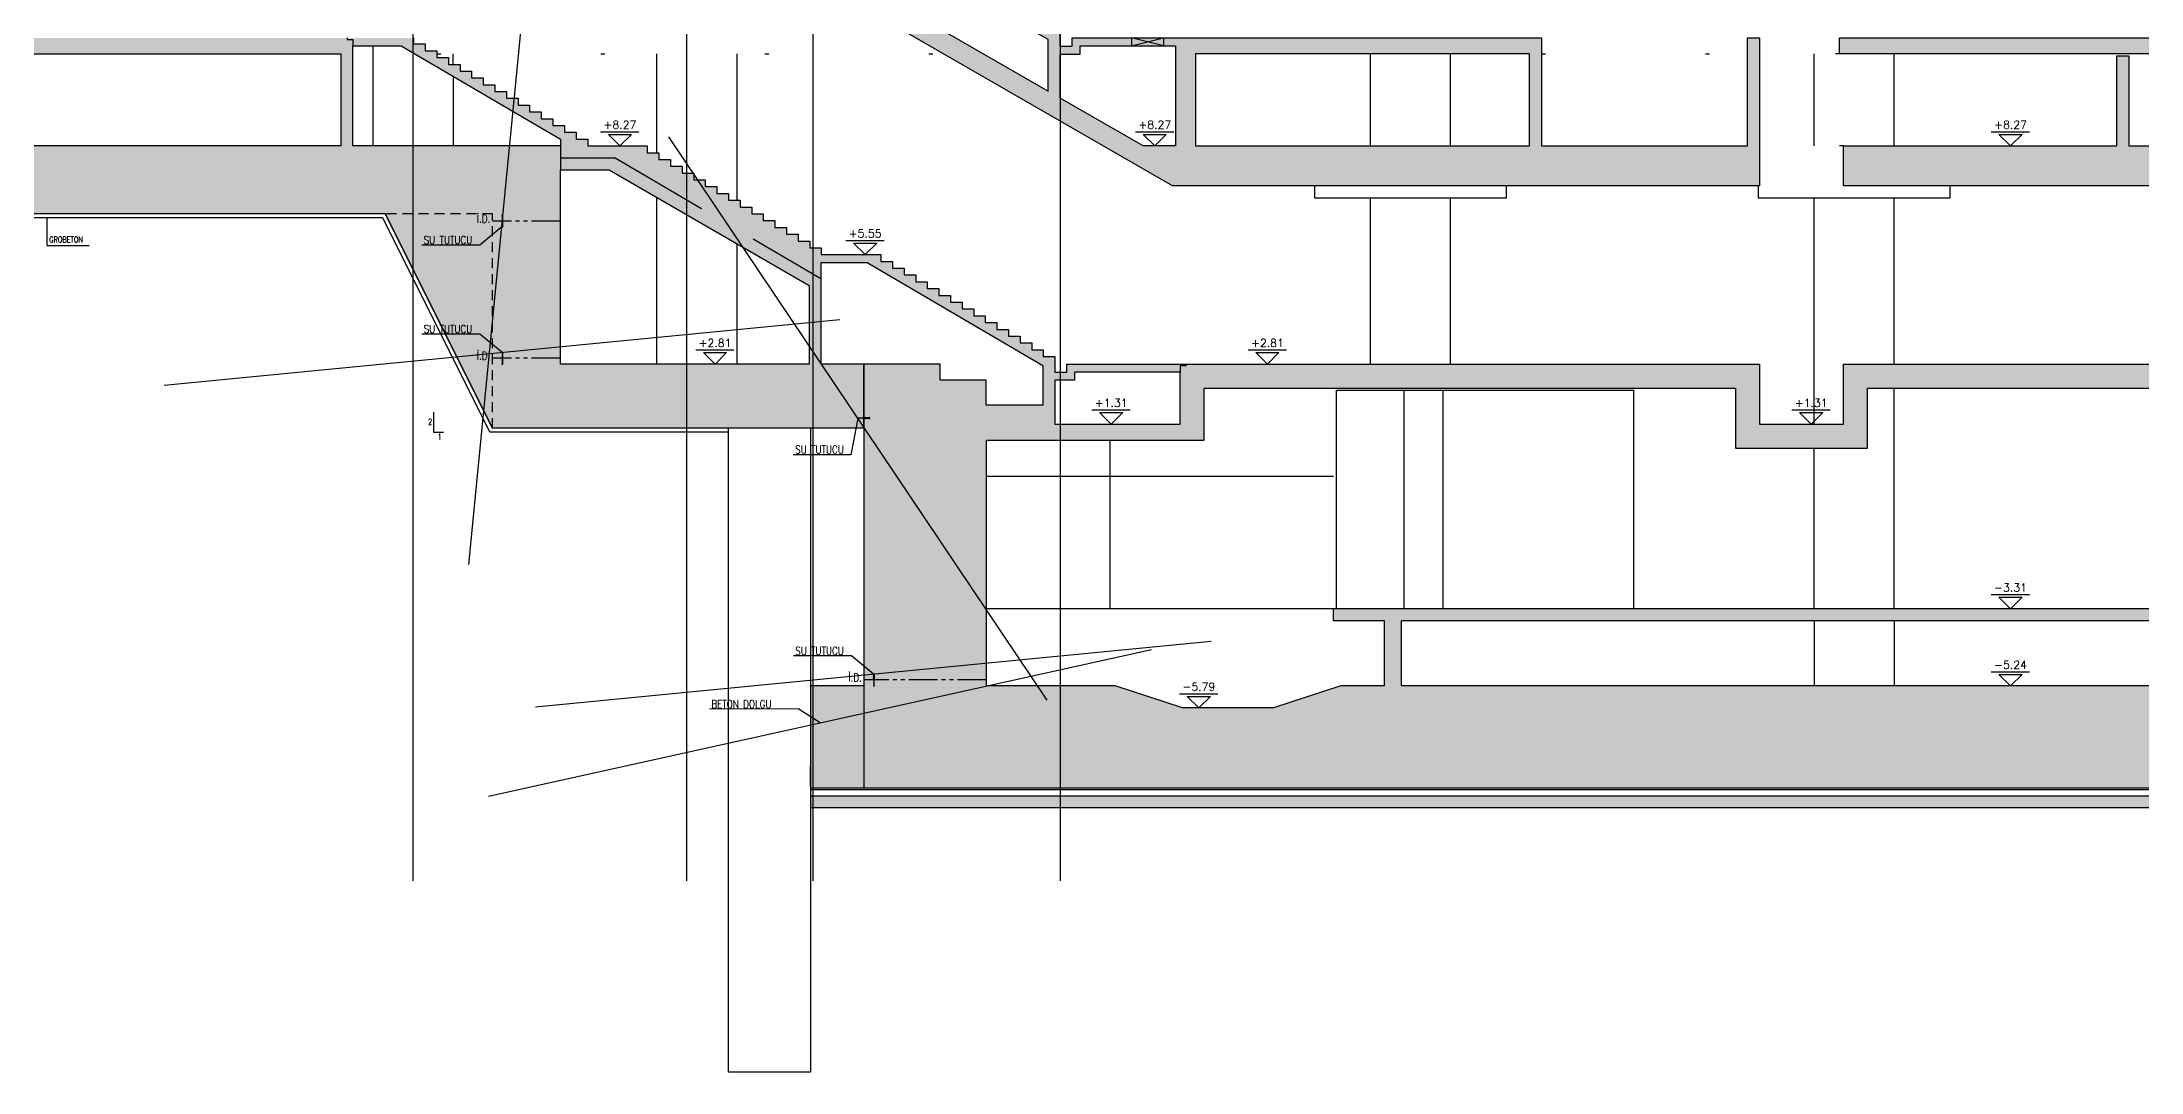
# Model space of a CAD drawing. Header units: millimetres. Extents: x 400408 to 401363, y 4543987 to 4544157.
# Drawn here: x 400672.2 to 400724.6, y 4544014.8 to 4544040.6 of the extents above; entities that cross this region are included whole.
import ezdxf
from ezdxf.enums import TextEntityAlignment as Align

# ---------------------------------------------------------------- set-up
doc = ezdxf.new("R2010")
doc.units = ezdxf.units.MM
for name, pattern in [('ACAD_ISO05W100', [33, 24, -3, 0, -3, 0, -3]), ('AKS', [3, 2.5, -0.25, 0, -0.25]), ('CIZGI', [0.4, 0.25, -0.15]), ('CONTINU', [0]), ('Dot', [4, 0, -4]), ('HIDDEN', [0.375, 0.25, -0.125])]:
    doc.linetypes.add(name, pattern=pattern)
for name, color, linetype in [('aks prota', 2, 'AKS'), ('görünüş prota', 4, 'Continuous'), ('inşaat derzi prota', 11, 'Continuous'), ('kesik prota', 2, 'CIZGI'), ('kesit prota', 1, 'Continuous'), ('kesit tarama prota', 252, 'Continuous'), ('kot prota', 4, 'Continuous'), ('merdiven prota', 2, 'Continuous'), ('not yazısı prota', 6, 'Continuous'), ('not çizgisi prota', 4, 'Continuous'), ('PRT-CST-rc_level', 6, 'Continuous'), ('PRT-CST-rc_levermark', 4, 'Continuous'), ('st_s_not yazısı', 6, 'Continuous'), ('st_s_not çizgisi', 4, 'CIZGI'), ('st_s_su tutucu', 2, 'Continuous'), ('st_s_ölçü', 4, 'Continuous')]:
    doc.layers.add(name, color=color, linetype=linetype)
doc.layers.add('PRT-KD-kazik', color=172, linetype='Continuous', lineweight=25)
doc.styles.add('NOT', font='romanstw.shx')
doc.styles.add('OLCU', font='romanstw.shx')
doc.styles.add('TSIMPLEX', font='romanstw.shx')
doc.dimstyles.new('1-50', dxfattribs={"dimtxt": 10, "dimasz": 4, "dimexe": 4, "dimexo": 8, "dimgap": 4, "dimtad": 1, "dimdec": 1, "dimrnd": 0.05, "dimzin": 9, "dimdsep": 46, "dimtxsty": 'OLCU', "dimblk1": 'OBLIQUE', "dimblk2": 'OBLIQUE', "dimsah": 1, "dimcen": 2, "dimdle": 4, "dimclrd": 4, "dimclre": 4, "dimclrt": 3, "dimadec": 1, "dimazin": 0, "dimtfac": 1, "dimtdec": 1, "dimtix": 1, "dimtmove": 2, "dimatfit": 3, "dimldrblk": 'OBLIQUE', "dimfxl": 1, "dimtvp": 1, "dimtolj": 1, "dimtzin": 1, "dimarcsym": 0})

# ---------------------------------------------------------------- blocks, each defined once
blk = doc.blocks.new('KOTK5')
at = {"layer": 'PRT-CST-rc_levermark'}
blk.add_line((217, 160), (-213, 160), dxfattribs=at)
blk.add_lwpolyline([(130, 130), (-130, 130), (0, 0)], close=True, dxfattribs=at)
at = {"layer": 'PRT-CST-rc_level', "style": 'OLCU'}
blk.add_attdef('000.00', text='', height=90, dxfattribs=at).set_placement((0, 193), align=Align.CENTER)
blk = doc.blocks.new('D')
at = {"layer": 'st_s_su tutucu', "linetype": 'CONTINU', "ltscale": 0.2}
for p, q in [((-39988, 52508), (-39993, 52508)), ((-39993, 52508), (-39993, 52507)), ((-39993, 52507), (-39991, 52506)), ((-39991, 52499), (-39992, 52499)), ((-39992, 52499), (-39992, 52498)), ((-39992, 52498), (-39991, 52498)), ((-39991, 52489), (-39992, 52489)), ((-39992, 52489), (-39992, 52488)), ((-39992, 52488), (-39991, 52488)), ((-39991, 52479), (-39992, 52479)), ((-39992, 52479), (-39992, 52478)), ((-39992, 52478), (-39991, 52478)), ((-39991, 52506), (-39991, 52499)), ((-39991, 52498), (-39991, 52489)), ((-39991, 52488), (-39991, 52479)), ((-39991, 52469), (-39991, 52478)), ((-39990, 52506), (-39988, 52507)), ((-39990, 52499), (-39990, 52506)), ((-39989, 52499), (-39990, 52499)), ((-39990, 52489), (-39990, 52498)), ((-39990, 52498), (-39989, 52498)), ((-39989, 52489), (-39990, 52489)), ((-39990, 52479), (-39990, 52488)), ((-39990, 52488), (-39989, 52488)), ((-39989, 52479), (-39990, 52479)), ((-39990, 52478), (-39989, 52478)), ((-39990, 52478), (-39990, 52469)), ((-39989, 52498), (-39989, 52499)), ((-39989, 52488), (-39989, 52489)), ((-39989, 52478), (-39989, 52479)), ((-39988, 52507), (-39988, 52508)), ((-39993, 52449), (-39991, 52450)), ((-39993, 52448), (-39993, 52449)), ((-39988, 52448), (-39993, 52448)), ((-39992, 52468), (-39992, 52469)), ((-39992, 52469), (-39991, 52469)), ((-39991, 52468), (-39992, 52468)), ((-39992, 52458), (-39992, 52459)), ((-39992, 52459), (-39991, 52459)), ((-39991, 52458), (-39992, 52458)), ((-39991, 52459), (-39991, 52468)), ((-39991, 52450), (-39991, 52458)), ((-39990, 52469), (-39989, 52469)), ((-39989, 52468), (-39990, 52468)), ((-39990, 52468), (-39990, 52459)), ((-39990, 52459), (-39989, 52459)), ((-39989, 52458), (-39990, 52458)), ((-39990, 52458), (-39990, 52450)), ((-39990, 52450), (-39988, 52449)), ((-39989, 52469), (-39989, 52468)), ((-39989, 52459), (-39989, 52458)), ((-39988, 52449), (-39988, 52448))]:
    blk.add_line(p, q, dxfattribs=at)
blk = doc.blocks.new('_Oblique')
at = {"layer": 'st_s_ölçü', "lineweight": -2}
blk.add_line((-0.5, -0.5), (0.5, 0.5), dxfattribs=at)

msp = doc.modelspace()

# ---------------------------------------------------------------- hatches: boundary and pattern name
at = {"layer": 'kesit tarama prota'}
h = msp.add_hatch(color=256, dxfattribs=at)
h.dxf.hatch_style = 1
h.paths.add_polyline_path([(400730.413, 4544024.445), (400706.148, 4544024.445), (400706.148, 4544026.075), (400751.913, 4544026.075), (400751.913, 4544024.445), (400731.753, 4544024.445), (400731.753, 4544021.895), (400765.354, 4544021.895), (400765.354, 4544024.445), (400765.354, 4544037.955), (400765.328, 4544037.955), (400765.328, 4544040.255), (400765.828, 4544040.255), (400765.828, 4544040.455), (400768.207, 4544040.455), (400768.207, 4544037.955), (400765.354, 4544037.955), (400765.354, 4544036.255), (400785.382, 4544036.255), (400786.592, 4544032.505), (400794.689, 4544032.505), (400794.689, 4544061.045), (400786.587, 4544061.045), (400786.587, 4544063.705), (400783.989, 4544063.705), (400783.989, 4544061.045), (400779.689, 4544061.045), (400779.689, 4544064.215), (400779.389, 4544064.215), (400779.389, 4544059.845), (400783.789, 4544059.845), (400783.789, 4544053.745), (400783.789, 4544053.245), (400783.789, 4544047.285), (400783.789, 4544046.785), (400783.789, 4544037.955), (400768.507, 4544037.955), (400768.507, 4544040.255), (400781.989, 4544040.255), (400781.989, 4544040.655), (400765.628, 4544040.655), (400765.628, 4544040.455), (400765.328, 4544040.455), (400765.328, 4544040.845), (400765.028, 4544040.845), (400765.028, 4544041.015), (400764.728, 4544041.015), (400764.728, 4544041.185), (400764.428, 4544041.185), (400764.428, 4544041.355), (400764.128, 4544041.355), (400764.128, 4544041.525), (400763.828, 4544041.525), (400763.828, 4544041.695), (400763.528, 4544041.695), (400763.528, 4544041.865), (400763.228, 4544041.865), (400763.228, 4544042.035), (400762.928, 4544042.035), (400762.928, 4544042.205), (400762.628, 4544042.205), (400762.628, 4544042.375), (400762.328, 4544042.375), (400762.328, 4544042.545), (400762.028, 4544042.545), (400762.028, 4544042.715), (400761.728, 4544042.715), (400761.728, 4544042.885), (400760.528, 4544042.885), (400760.528, 4544043.055), (400760.228, 4544043.055), (400760.228, 4544043.225), (400759.928, 4544043.225), (400759.928, 4544043.395), (400759.628, 4544043.395), (400759.628, 4544043.565), (400759.328, 4544043.565), (400759.328, 4544043.735), (400759.028, 4544043.735), (400759.028, 4544043.905), (400758.728, 4544043.905), (400758.728, 4544044.075), (400758.428, 4544044.075), (400758.428, 4544044.245), (400758.128, 4544044.245), (400758.128, 4544044.415), (400757.828, 4544044.415), (400757.828, 4544044.585), (400757.528, 4544044.585), (400757.528, 4544044.755), (400757.228, 4544044.755), (400757.228, 4544044.925), (400756.928, 4544044.925), (400756.928, 4544045.095), (400755.728, 4544045.095), (400755.728, 4544045.265), (400755.428, 4544045.265), (400755.428, 4544045.435), (400755.128, 4544045.435), (400755.128, 4544045.605), (400754.828, 4544045.605), (400754.828, 4544045.775), (400754.528, 4544045.775), (400754.528, 4544045.945), (400754.228, 4544045.945), (400754.228, 4544046.115), (400753.928, 4544046.115), (400753.928, 4544046.285), (400753.628, 4544046.285), (400753.628, 4544046.455), (400753.328, 4544046.455), (400753.328, 4544046.625), (400753.028, 4544046.625), (400753.028, 4544046.795), (400752.728, 4544046.795), (400752.728, 4544046.965), (400752.428, 4544046.965), (400752.428, 4544047.135), (400752.128, 4544047.135), (400752.128, 4544047.285), (400736.904, 4544047.285), (400736.904, 4544053.195), (400736.604, 4544053.195), (400736.604, 4544047.285), (400730.604, 4544047.285), (400730.604, 4544053.195), (400730.304, 4544053.195), (400730.304, 4544047.285), (400730.304, 4544047.185), (400730.054, 4544047.185), (400730.054, 4544047.285), (400714.794, 4544047.285), (400714.794, 4544046.785), (400749.578, 4544046.785), (400749.578, 4544045.285), (400753.9, 4544045.285), (400761.92, 4544040.655), (400717.094, 4544040.655), (400717.094, 4544040.255), (400762.407, 4544040.255), (400762.407, 4544037.955), (400741.624, 4544037.955), (400741.624, 4544040.205), (400741.324, 4544040.205), (400741.324, 4544037.955), (400724.324, 4544037.955), (400724.324, 4544040.205), (400724.024, 4544040.205), (400724.024, 4544037.955), (400717.194, 4544037.955), (400717.194, 4544036.955), (400762.292, 4544036.955), (400762.292, 4544032.495), (400717.194, 4544032.495), (400717.194, 4544030.995), (400715.094, 4544030.995), (400715.094, 4544032.495), (400697.783, 4544032.495), (400697.783, 4544032.295), (400697.483, 4544032.295), (400697.483, 4544032.685), (400697.193, 4544032.685), (400697.193, 4544032.855), (400696.903, 4544032.855), (400696.903, 4544033.025), (400696.613, 4544033.025), (400696.613, 4544033.195), (400696.323, 4544033.195), (400696.323, 4544033.365), (400696.033, 4544033.365), (400696.033, 4544033.535), (400695.743, 4544033.535), (400695.743, 4544033.705), (400695.453, 4544033.705), (400695.453, 4544033.875), (400695.163, 4544033.875), (400695.163, 4544034.045), (400694.873, 4544034.045), (400694.873, 4544034.215), (400694.583, 4544034.215), (400694.583, 4544034.385), (400694.293, 4544034.385), (400694.293, 4544034.555), (400694.003, 4544034.555), (400694.003, 4544034.725), (400693.713, 4544034.725), (400693.713, 4544034.895), (400693.423, 4544034.895), (400693.423, 4544035.065), (400693.133, 4544035.065), (400693.133, 4544035.235), (400691.643, 4544035.235), (400691.643, 4544035.405), (400691.353, 4544035.405), (400691.353, 4544035.575), (400691.063, 4544035.575), (400691.063, 4544035.745), (400690.773, 4544035.745), (400690.773, 4544035.915), (400690.483, 4544035.915), (400690.483, 4544036.085), (400690.193, 4544036.085), (400690.193, 4544036.255), (400689.903, 4544036.255), (400689.903, 4544036.425), (400689.613, 4544036.425), (400689.613, 4544036.595), (400689.323, 4544036.595), (400689.323, 4544036.765), (400689.033, 4544036.765), (400689.033, 4544036.935), (400688.743, 4544036.935), (400688.743, 4544037.105), (400688.453, 4544037.105), (400688.453, 4544037.275), (400688.163, 4544037.275), (400688.163, 4544037.445), (400687.873, 4544037.445), (400687.873, 4544037.615), (400687.583, 4544037.615), (400687.583, 4544037.785), (400687.293, 4544037.785), (400687.293, 4544037.955), (400685.803, 4544037.955), (400685.803, 4544038.125), (400685.513, 4544038.125), (400685.513, 4544038.295), (400685.223, 4544038.295), (400685.223, 4544038.465), (400684.933, 4544038.465), (400684.933, 4544038.635), (400684.643, 4544038.635), (400684.643, 4544038.805), (400684.353, 4544038.805), (400684.353, 4544038.975), (400684.063, 4544038.975), (400684.063, 4544039.145), (400683.773, 4544039.145), (400683.773, 4544039.315), (400683.483, 4544039.315), (400683.483, 4544039.485), (400683.193, 4544039.485), (400683.193, 4544039.655), (400682.903, 4544039.655), (400682.903, 4544039.825), (400682.613, 4544039.825), (400682.613, 4544039.995), (400682.323, 4544039.995), (400682.323, 4544040.165), (400682.033, 4544040.165), (400682.033, 4544040.335), (400681.743, 4544040.335), (400681.743, 4544040.505), (400681.453, 4544040.505), (400681.453, 4544040.655), (400654.889, 4544040.655), (400654.889, 4544046.785), (400662.439, 4544046.785), (400662.439, 4544047.285), (400654.889, 4544047.285), (400654.889, 4544053.245), (400691.35, 4544053.245), (400691.35, 4544053.745), (400654.889, 4544053.745), (400654.889, 4544059.845), (400673.196, 4544059.845), (400673.196, 4544062.425), (400672.896, 4544062.425), (400672.896, 4544061.045), (400654.689, 4544061.045), (400654.689, 4544061.575), (400652.089, 4544061.575), (400652.089, 4544061.045), (400643.989, 4544061.045), (400643.989, 4544036.255), (400655.78, 4544036.255), (400656.989, 4544032.505), (400663.739, 4544032.505), (400664.949, 4544036.255), (400680.741, 4544036.255), (400683.421, 4544030.895), (400692.708, 4544030.895), (400692.708, 4544032.495), (400691.643, 4544032.495), (400691.643, 4544035.035), (400692.788, 4544035.035), (400697.183, 4544032.459), (400697.183, 4544031.465), (400695.766, 4544031.465), (400695.766, 4544032.095), (400694.611, 4544032.095), (400694.611, 4544032.495), (400692.708, 4544032.495), (400692.708, 4544030.895), (400692.708, 4544024.445), (400692.708, 4544021.895), (400730.413, 4544021.895)])
h.paths.add_polyline_path([(400704.447, 4544026.375), (400704.447, 4544026.075), (400705.722, 4544026.075), (400705.722, 4544024.445), (400704.633, 4544024.445), (400702.95, 4544023.895), (400700.67, 4544023.895), (400698.987, 4544024.445), (400695.771, 4544024.445), (400695.771, 4544030.595), (400701.213, 4544030.595), (400701.213, 4544031.895), (400714.494, 4544031.895), (400714.494, 4544030.395), (400717.794, 4544030.395), (400717.794, 4544031.895), (400762.292, 4544031.895), (400762.292, 4544024.445), (400759.075, 4544024.445), (400757.392, 4544023.895), (400755.112, 4544023.895), (400753.429, 4544024.445), (400752.34, 4544024.445), (400752.34, 4544026.075), (400753.615, 4544026.075), (400753.615, 4544026.375)], flags=16)
h.paths.add_polyline_path([(400700.613, 4544030.995), (400697.483, 4544030.995), (400697.483, 4544032.095), (400697.983, 4544032.095), (400697.983, 4544032.295), (400700.613, 4544032.295)], flags=16)
h.paths.add_polyline_path([(400691.343, 4544032.495), (400685.121, 4544032.495), (400685.121, 4544037.355), (400685.121, 4544037.955), (400679.934, 4544037.955), (400679.934, 4544040.455), (400681.142, 4544040.455), (400685.121, 4544038.123), (400685.121, 4544037.955), (400685.121, 4544037.355), (400686.339, 4544037.355), (400691.343, 4544034.466)], flags=16)
h.paths.add_polyline_path([(400679.634, 4544037.955), (400662.339, 4544037.955), (400662.039, 4544037.955), (400662.039, 4544034.205), (400658.689, 4544034.205), (400658.689, 4544037.955), (400658.389, 4544037.955), (400654.889, 4544037.955), (400654.889, 4544040.255), (400679.634, 4544040.255)], flags=16)
h.paths.add_polyline_path([(400750.178, 4544045.785), (400750.178, 4544047.085), (400751.811, 4544047.085), (400754.034, 4544045.825), (400754.034, 4544045.785)], flags=16)
h.paths.add_polyline_path([(400755.728, 4544044.807), (400755.728, 4544044.895), (400756.576, 4544044.895), (400760.228, 4544042.825), (400760.228, 4544042.209)], flags=16)
h.paths.add_polyline_path([(400760.528, 4544042.036), (400760.528, 4544042.685), (400761.376, 4544042.685), (400765.028, 4544040.615), (400765.028, 4544037.955), (400762.907, 4544037.955), (400762.907, 4544040.662)], flags=16)
h.paths.add_polyline_path([(400654.289, 4544037.955), (400650.889, 4544037.955), (400650.889, 4544059.845), (400652.389, 4544059.845), (400652.389, 4544061.275), (400654.289, 4544061.275)], flags=16)
h.paths.add_polyline_path([(400650.389, 4544037.955), (400645.189, 4544037.955), (400645.189, 4544040.255), (400650.389, 4544040.255)], flags=16)
h.paths.add_polyline_path([(400650.389, 4544040.655), (400645.189, 4544040.655), (400645.189, 4544046.785), (400650.389, 4544046.785)], flags=16)
h.paths.add_polyline_path([(400650.389, 4544047.285), (400645.189, 4544047.285), (400645.189, 4544053.245), (400650.389, 4544053.245)], flags=16)
h.paths.add_polyline_path([(400650.389, 4544053.745), (400645.189, 4544053.745), (400645.189, 4544059.845), (400650.389, 4544059.845)], flags=16)
h.paths.add_polyline_path([(400784.392, 4544037.955), (400784.392, 4544063.505), (400786.287, 4544063.505), (400786.287, 4544059.845), (400787.792, 4544059.845), (400787.792, 4544037.955)], flags=16)
h.paths.add_polyline_path([(400788.292, 4544034.205), (400788.292, 4544040.255), (400793.489, 4544040.255), (400793.489, 4544037.955), (400793.489, 4544034.205)], flags=16)
h.paths.add_polyline_path([(400788.292, 4544040.655), (400788.292, 4544046.785), (400793.489, 4544046.785), (400793.489, 4544040.655)], flags=16)
h.paths.add_polyline_path([(400788.292, 4544047.285), (400788.292, 4544053.245), (400793.489, 4544053.245), (400793.489, 4544047.285)], flags=16)
h.paths.add_polyline_path([(400788.292, 4544053.745), (400788.292, 4544059.845), (400793.489, 4544059.845), (400793.489, 4544053.745)], flags=16)
h = msp.add_hatch(color=256, dxfattribs=at)
h.dxf.hatch_style = 1
h.paths.add_polyline_path([(400687.416, 4544045.605), (400687.116, 4544045.605), (400687.116, 4544045.775), (400686.816, 4544045.775), (400686.816, 4544045.945), (400686.516, 4544045.945), (400686.516, 4544046.115), (400686.216, 4544046.115), (400686.216, 4544046.285), (400685.916, 4544046.285), (400685.916, 4544046.455), (400685.616, 4544046.455), (400685.616, 4544046.625), (400685.316, 4544046.625), (400685.316, 4544046.795), (400685.016, 4544046.795), (400685.016, 4544046.965), (400684.716, 4544046.965), (400684.716, 4544047.135), (400684.416, 4544047.135), (400684.416, 4544047.285), (400678.439, 4544047.285), (400678.439, 4544046.785), (400681.97, 4544046.785), (400681.97, 4544045.285), (400685.994, 4544045.285), (400700.422, 4544036.955), (400715.094, 4544036.955), (400715.094, 4544040.655), (400714.794, 4544040.655), (400714.794, 4544037.955), (400709.644, 4544037.955), (400709.644, 4544040.655), (400697.917, 4544040.655), (400697.917, 4544040.451), (400697.617, 4544040.451), (400697.617, 4544040.845), (400697.316, 4544040.845), (400697.316, 4544041.015), (400697.016, 4544041.015), (400697.016, 4544041.185), (400696.716, 4544041.185), (400696.716, 4544041.355), (400696.416, 4544041.355), (400696.416, 4544041.525), (400696.116, 4544041.525), (400696.116, 4544041.695), (400695.816, 4544041.695), (400695.816, 4544041.865), (400695.516, 4544041.865), (400695.516, 4544042.035), (400695.216, 4544042.035), (400695.216, 4544042.205), (400694.916, 4544042.205), (400694.916, 4544042.375), (400694.616, 4544042.375), (400694.616, 4544042.545), (400694.316, 4544042.545), (400694.316, 4544042.715), (400694.016, 4544042.715), (400694.016, 4544042.885), (400692.816, 4544042.885), (400692.816, 4544043.055), (400692.516, 4544043.055), (400692.516, 4544043.225), (400692.216, 4544043.225), (400692.216, 4544043.395), (400691.916, 4544043.395), (400691.916, 4544043.565), (400691.616, 4544043.565), (400691.616, 4544043.735), (400691.316, 4544043.735), (400691.316, 4544043.905), (400691.016, 4544043.905), (400691.016, 4544044.075), (400690.716, 4544044.075), (400690.716, 4544044.245), (400690.416, 4544044.245), (400690.416, 4544044.415), (400690.116, 4544044.415), (400690.116, 4544044.585), (400689.816, 4544044.585), (400689.816, 4544044.755), (400689.516, 4544044.755), (400689.516, 4544044.925), (400689.216, 4544044.925), (400689.216, 4544045.095), (400688.016, 4544045.095), (400688.016, 4544045.265), (400687.716, 4544045.265), (400687.716, 4544045.435), (400687.416, 4544045.435)])
h.paths.add_polyline_path([(400686.128, 4544045.785), (400682.468, 4544045.785), (400682.468, 4544047.085), (400684.099, 4544047.085), (400686.128, 4544045.935)], flags=16)
h.paths.add_polyline_path([(400688.016, 4544044.895), (400688.864, 4544044.895), (400692.516, 4544042.825), (400692.516, 4544042.097), (400688.016, 4544044.695)], flags=16)
h.paths.add_polyline_path([(400692.816, 4544042.685), (400693.664, 4544042.685), (400697.317, 4544040.615), (400697.317, 4544039.325), (400692.816, 4544041.924)], flags=16)
h.paths.add_polyline_path([(400697.617, 4544040.251), (400698.117, 4544040.251), (400698.117, 4544040.455), (400700.499, 4544040.455), (400700.499, 4544037.955), (400699.69, 4544037.955), (400697.617, 4544039.152)], flags=16)
h.paths.add_polyline_path([(400700.999, 4544040.255), (400709.344, 4544040.255), (400709.344, 4544037.955), (400700.999, 4544037.955)], flags=16)
h = msp.add_hatch(color=256, dxfattribs=at)
h.dxf.hatch_style = 1
h.paths.add_polyline_path([(400692.708, 4544024.445), (400691.369, 4544024.445), (400691.369, 4544021.895), (400692.708, 4544021.895)])
h = msp.add_hatch(dxfattribs=at)
h.set_pattern_fill('AR-CONC', color=253, scale=0.001)
h.set_pattern_definition([(50, (401042.08825, 4543716.5053), (0.18218467, -0.015939086), [0.01905, -0.20955]), (355, (401042.08825, 4543716.5053), (-0.03524342, 0.191056845), [0.01524, -0.167640584]), (100.451445, (401042.10343, 4543716.50398), (0.14694125, 0.17511775), [0.01619001, -0.178090245]), (46.1842, (401042.08825, 4543716.5561), (0.27107904, -0.04204233), [0.028575, -0.314325]), (96.63556, (401042.11084, 4543716.5526), (0.23740413, 0.24742612), [0.02428502, -0.2671356]), (351.18415, (401042.08825, 4543716.5561), (0.23740413, 0.24742612), [0.02285997, -0.25145973]), (21, (401042.11365, 4543716.5434), (0.15161439, -0.1022652), [0.01905, -0.20955]), (326, (401042.11365, 4543716.5434), (0.06180203, 0.184187966), [0.01524, -0.16764]), (71.451445, (401042.12629, 4543716.53489), (0.21341642, 0.08192277), [0.01619001, -0.17808994]), (37.5, (401042.08825, 4543716.50531), (0.003088603, 0.084555039), [0, -0.165608, 0, -0.17018, 0, -0.168275]), (7.5, (401042.08825, 4543716.50531), (0.066819663, 0.100180575), [0, -0.097028, 0, -0.161798, 0, -0.064135]), (327.5, (401042.03161, 4543716.50531), (0.135590595, -0.005728744), [0, -0.0635, 0, -0.19812, 0, -0.26289]), (317.5, (401042.00621, 4543716.50531), (0.14812918, 0.02542649), [0, -0.08255, 0, -0.131572, 0, -0.18669])])
h.paths.add_polyline_path([(400691.369, 4544021.395), (400766.736, 4544021.395), (400766.736, 4544021.695), (400691.369, 4544021.695)])

# ---------------------------------------------------------------- linework, layer by layer
at = {"layer": 'aks prota', "ltscale": 10}
for p, q in [((400681.439, 4544019.57), (400681.439, 4544067.399)), ((400688.279, 4544019.57), (400688.279, 4544067.399)), ((400691.439, 4544019.57), (400691.439, 4544067.399)), ((400697.619, 4544019.57), (400697.619, 4544067.399))]:
    msp.add_line(p, q, dxfattribs=at)
at = {"layer": 'görünüş prota', "color": 4}
for p, q in [((400680.439, 4544037.955), (400680.439, 4544040.455)), ((400682.439, 4544039.995), (400682.439, 4544040.255)), ((400687.536, 4544037.785), (400687.536, 4544040.255)), ((400689.536, 4544036.595), (400689.536, 4544040.255)), ((400705.37, 4544037.955), (400705.37, 4544040.255)), ((400707.37, 4544037.955), (400707.37, 4544040.255)), ((400716.459, 4544037.955), (400716.459, 4544040.255)), ((400718.459, 4544037.955), (400718.459, 4544040.255)), ((400682.439, 4544039.669), (400682.439, 4544037.955)), ((400687.536, 4544032.495), (400687.536, 4544036.664)), ((400705.37, 4544032.495), (400705.37, 4544036.655)), ((400707.37, 4544032.495), (400707.37, 4544036.655)), ((400716.459, 4544030.995), (400716.459, 4544036.655)), ((400718.459, 4544032.495), (400718.459, 4544036.655)), ((400689.536, 4544032.495), (400689.536, 4544035.509)), ((400704.518, 4544026.375), (400704.518, 4544031.845)), ((400706.216, 4544026.375), (400706.216, 4544031.845)), ((400707.192, 4544026.375), (400707.192, 4544031.845)), ((400711.953, 4544026.375), (400711.953, 4544031.845)), ((400718.459, 4544026.375), (400718.459, 4544031.895)), ((400698.862, 4544026.375), (400698.862, 4544030.595)), ((400716.459, 4544026.375), (400716.459, 4544030.395)), ((400716.459, 4544026.075), (400716.459, 4544024.445)), ((400718.459, 4544026.075), (400718.459, 4544024.445))]:
    msp.add_line(p, q, dxfattribs=at)
at = {"layer": 'görünüş prota'}
for p, q in [((400691.369, 4544021.945), (400691.369, 4544022.439)), ((400766.736, 4544021.845), (400691.369, 4544021.845))]:
    msp.add_line(p, q, dxfattribs=at)
at = {"layer": 'görünüş prota', "color": 4, "linetype": 'Dot'}
for points in [[(400682.033, 4544040.255), (400694.707, 4544040.255)], [(400709.644, 4544040.255), (400714.794, 4544040.255)], [(400717.094, 4544040.255), (400715.094, 4544040.255)], [(400717.194, 4544037.955), (400715.094, 4544037.955)]]:
    msp.add_lwpolyline(points, dxfattribs=at)
at = {"layer": 'görünüş prota', "color": 4}
for points in [[(400703.97, 4544036.955), (400703.97, 4544036.655), (400708.77, 4544036.655), (400708.77, 4544036.955)], [(400715.059, 4544036.955), (400715.059, 4544036.655), (400719.859, 4544036.655), (400719.859, 4544036.955)], [(400704.518, 4544031.845), (400711.953, 4544031.845)], [(400704.447, 4544029.685), (400695.771, 4544029.685)], [(400704.447, 4544026.375), (400695.771, 4544026.375)]]:
    msp.add_lwpolyline(points, dxfattribs=at)
at = {"layer": 'görünüş prota'}
for points in [[(400689.327, 4544030.795), (400683.359, 4544030.795), (400680.679, 4544036.155), (400665.011, 4544036.155), (400663.801, 4544032.405), (400656.928, 4544032.405), (400655.718, 4544036.155), (400643.889, 4544036.155), (400643.889, 4544036.255)], [(400691.369, 4544021.695), (400766.736, 4544021.695)], [(400766.736, 4544021.395), (400691.369, 4544021.395)]]:
    msp.add_lwpolyline(points, dxfattribs=at)
at = {"layer": 'inşaat derzi prota', "linetype": 'ACAD_ISO05W100', "ltscale": 0.03}
for points in [[(400685.121, 4544036.072), (400683.421, 4544036.072)], [(400685.121, 4544032.645), (400683.421, 4544032.645)], [(400695.771, 4544024.595), (400692.708, 4544024.595)]]:
    msp.add_lwpolyline(points, dxfattribs=at)
at = {"layer": 'kesik prota', "ltscale": 10}
for points in [[(400699.399, 4544040.655), (400699.399, 4544040.455), (400700.199, 4544040.655), (400700.199, 4544040.455), (400699.399, 4544040.655)], [(400685.121, 4544037.955), (400685.121, 4544037.655), (400686.488, 4544037.655), (400691.633, 4544034.639)]]:
    msp.add_lwpolyline(points, dxfattribs=at)
at = {"layer": 'kesik prota'}
msp.add_lwpolyline([(400683.421, 4544030.895), (400683.421, 4544036.255), (400680.741, 4544036.255)], dxfattribs=at)
at = {"layer": 'kesit prota'}
for p, q in [((400700.613, 4544032.295), (400697.983, 4544032.295)), ((400697.983, 4544032.095), (400697.983, 4544032.295)), ((400700.613, 4544030.995), (400700.613, 4544032.295))]:
    msp.add_line(p, q, dxfattribs=at)
at = {"layer": 'kesit prota', "color": 1}
for p, q in [((400704.447, 4544026.075), (400704.447, 4544026.375)), ((400753.615, 4544026.375), (400704.447, 4544026.375)), ((400705.722, 4544026.075), (400704.447, 4544026.075)), ((400705.722, 4544024.445), (400705.722, 4544026.075)), ((400706.148, 4544024.445), (400706.148, 4544026.075)), ((400751.913, 4544026.075), (400706.148, 4544026.075))]:
    msp.add_line(p, q, dxfattribs=at)
at = {"layer": 'kesit prota'}
for points in [[(400697.617, 4544040.451), (400697.917, 4544040.451), (400697.917, 4544040.655), (400709.644, 4544040.655), (400709.644, 4544037.955), (400714.794, 4544037.955), (400714.794, 4544040.655), (400715.094, 4544040.655), (400715.094, 4544036.955), (400700.422, 4544036.955), (400685.994, 4544045.285), (400681.97, 4544045.285), (400681.97, 4544046.785), (400678.439, 4544046.785), (400678.439, 4544047.285)], [(400681.453, 4544040.655), (400681.453, 4544040.505), (400681.743, 4544040.505), (400681.743, 4544040.335), (400682.033, 4544040.335), (400682.033, 4544040.165), (400682.323, 4544040.165), (400682.323, 4544039.995), (400682.613, 4544039.995), (400682.613, 4544039.825), (400682.903, 4544039.825), (400682.903, 4544039.655), (400683.193, 4544039.655), (400683.193, 4544039.485), (400683.483, 4544039.485), (400683.483, 4544039.315), (400683.773, 4544039.315), (400683.773, 4544039.145), (400684.063, 4544039.145), (400684.063, 4544038.975), (400684.353, 4544038.975), (400684.353, 4544038.805), (400684.643, 4544038.805), (400684.643, 4544038.635), (400684.933, 4544038.635), (400684.933, 4544038.465), (400685.223, 4544038.465), (400685.223, 4544038.295), (400685.513, 4544038.295), (400685.513, 4544038.125), (400685.803, 4544038.125), (400685.803, 4544037.955), (400687.293, 4544037.955), (400687.293, 4544037.785), (400687.583, 4544037.785), (400687.583, 4544037.615), (400687.873, 4544037.615), (400687.873, 4544037.445), (400688.163, 4544037.445), (400688.163, 4544037.275), (400688.453, 4544037.275), (400688.453, 4544037.105), (400688.743, 4544037.105), (400688.743, 4544036.935), (400689.033, 4544036.935), (400689.033, 4544036.765), (400689.323, 4544036.765), (400689.323, 4544036.595), (400689.613, 4544036.595), (400689.613, 4544036.425), (400689.903, 4544036.425), (400689.903, 4544036.255), (400690.193, 4544036.255), (400690.193, 4544036.085), (400690.483, 4544036.085), (400690.483, 4544035.915), (400690.773, 4544035.915), (400690.773, 4544035.745), (400691.063, 4544035.745), (400691.063, 4544035.575), (400691.353, 4544035.575), (400691.353, 4544035.405), (400691.643, 4544035.405), (400691.643, 4544035.235), (400693.133, 4544035.235), (400693.133, 4544035.065), (400693.423, 4544035.065), (400693.423, 4544034.895), (400693.713, 4544034.895), (400693.713, 4544034.725), (400694.003, 4544034.725), (400694.003, 4544034.555), (400694.293, 4544034.555), (400694.293, 4544034.385), (400694.583, 4544034.385), (400694.583, 4544034.215), (400694.873, 4544034.215), (400694.873, 4544034.045), (400695.163, 4544034.045), (400695.163, 4544033.875), (400695.453, 4544033.875), (400695.453, 4544033.705), (400695.743, 4544033.705), (400695.743, 4544033.535), (400696.033, 4544033.535), (400696.033, 4544033.365), (400696.323, 4544033.365), (400696.323, 4544033.195), (400696.613, 4544033.195), (400696.613, 4544033.025), (400696.903, 4544033.025), (400696.903, 4544032.855), (400697.193, 4544032.855), (400697.193, 4544032.685), (400697.483, 4544032.685), (400697.483, 4544032.295), (400697.783, 4544032.295), (400697.783, 4544032.495), (400715.094, 4544032.495)], [(400692.708, 4544030.895), (400683.421, 4544030.895), (400680.741, 4544036.255), (400664.949, 4544036.255), (400663.739, 4544032.505), (400656.989, 4544032.505), (400655.78, 4544036.255), (400643.989, 4544036.255)], [(400680.741, 4544036.255), (400683.421, 4544030.895)], [(400692.708, 4544024.445), (400692.708, 4544021.895)]]:
    msp.add_lwpolyline(points, dxfattribs=at)
at = {"layer": 'kesit prota', "color": 1}
for points in [[(400692.816, 4544041.924), (400697.317, 4544039.325), (400697.317, 4544040.615), (400693.664, 4544042.685), (400692.816, 4544042.685), (400692.816, 4544041.924)], [(400697.617, 4544040.451), (400697.617, 4544040.845)], [(400717.194, 4544032.495), (400762.292, 4544032.495), (400762.292, 4544036.955), (400717.194, 4544036.955), (400717.194, 4544037.955), (400724.024, 4544037.955), (400724.024, 4544040.205), (400724.324, 4544040.205), (400724.324, 4544037.955), (400741.324, 4544037.955), (400741.324, 4544040.205), (400741.624, 4544040.205), (400741.624, 4544037.955), (400762.407, 4544037.955), (400762.407, 4544040.255), (400717.094, 4544040.255), (400717.094, 4544040.655), (400761.92, 4544040.655)], [(400662.039, 4544034.205), (400658.689, 4544034.205), (400658.689, 4544037.955), (400658.389, 4544037.955), (400658.389, 4544037.955), (400654.889, 4544037.955), (400654.889, 4544040.255), (400679.634, 4544040.255), (400679.634, 4544037.955), (400662.339, 4544037.955), (400662.339, 4544037.955), (400662.039, 4544037.955), (400662.039, 4544034.205)], [(400685.121, 4544037.955), (400679.934, 4544037.955), (400679.934, 4544040.455), (400681.142, 4544040.455), (400685.121, 4544038.123), (400685.121, 4544037.955)], [(400698.117, 4544040.455), (400700.499, 4544040.455), (400700.499, 4544037.955), (400699.69, 4544037.955), (400697.617, 4544039.152), (400697.617, 4544040.251), (400698.117, 4544040.251), (400698.117, 4544040.455)], [(400685.121, 4544032.495), (400685.121, 4544037.355), (400686.339, 4544037.355), (400691.343, 4544034.466), (400691.343, 4544032.495), (400685.121, 4544032.495)], [(400692.708, 4544030.895), (400692.708, 4544032.495), (400691.643, 4544032.495), (400691.643, 4544035.035), (400692.788, 4544035.035), (400697.183, 4544032.459), (400697.183, 4544031.465), (400695.766, 4544031.465), (400695.766, 4544032.095), (400694.611, 4544032.095), (400694.611, 4544032.495), (400692.708, 4544032.495), (400692.708, 4544024.445), (400691.369, 4544024.445), (400691.369, 4544021.895), (400730.413, 4544021.895)], [(400697.983, 4544032.095), (400697.483, 4544032.095), (400697.483, 4544030.995), (400700.613, 4544030.995)], [(400715.094, 4544032.495), (400715.094, 4544030.995), (400717.194, 4544030.995), (400717.194, 4544032.495)], [(400705.722, 4544024.445), (400704.633, 4544024.445), (400702.95, 4544023.895), (400700.67, 4544023.895), (400698.987, 4544024.445), (400695.771, 4544024.445), (400695.771, 4544030.595), (400701.213, 4544030.595), (400701.213, 4544031.895), (400714.494, 4544031.895), (400714.494, 4544030.395), (400717.794, 4544030.395), (400717.794, 4544031.895), (400762.292, 4544031.895), (400762.292, 4544024.445), (400759.075, 4544024.445), (400757.392, 4544023.895), (400755.112, 4544023.895), (400753.429, 4544024.445), (400752.34, 4544024.445)], [(400730.413, 4544024.445), (400706.148, 4544024.445)]]:
    msp.add_lwpolyline(points, dxfattribs=at)
msp.add_lwpolyline([(400700.999, 4544040.255), (400700.999, 4544037.955), (400709.344, 4544037.955), (400709.344, 4544040.255)], close=True, dxfattribs=at)
at = {"layer": 'kesit tarama prota'}
msp.add_lwpolyline([(400685.121, 4544037.955), (400685.121, 4544037.355)], dxfattribs=at)
at = {"layer": 'merdiven prota', "linetype": 'HIDDEN', "ltscale": 10}
for points in [[(400679.789, 4544040.655), (400679.789, 4544040.615), (400679.934, 4544040.615), (400679.934, 4544040.455)], [(400700.758, 4544032.495), (400700.758, 4544032.455), (400700.613, 4544032.455), (400700.613, 4544032.295)]]:
    msp.add_lwpolyline(points, dxfattribs=at)
at = {"layer": 'PRT-KD-kazik', "color": 3}
msp.add_lwpolyline([(400691.369, 4544030.895), (400691.369, 4544014.785), (400689.327, 4544014.785), (400689.327, 4544030.895)], dxfattribs=at)
at = {"layer": 'st_s_not çizgisi', "linetype": 'CONTINU'}
msp.add_lwpolyline([(400672.285, 4544036.155), (400672.285, 4544035.46), (400673.341, 4544035.46)], dxfattribs=at)
at = {"layer": 'st_s_ölçü', "ltscale": 0.1}
msp.add_lwpolyline([(400681.951, 4544031.295), (400681.951, 4544030.795), (400682.201, 4544030.795)], dxfattribs=at)

# ---------------------------------------------------------------- block references
at = {"layer": 'kot prota', "linetype": 'CONTINU', "ltscale": 0.1}
ref = msp.add_blockref('KOTK5', (400686.609, 4544037.955), dxfattribs=dict(at, xscale=-0.002222222222222222, yscale=0.002222222222222222, zscale=0.002222222222222222, rotation=359.9999999999902))
ref.add_attrib('000.00', '+8.27', dxfattribs={"layer": 'PRT-CST-rc_level', "height": 0.2, "style": 'OLCU'}).set_placement((400686.609, 4544038.384), align=Align.CENTER)
ref = msp.add_blockref('KOTK5', (400699.979, 4544037.955), dxfattribs=dict(at, xscale=-0.002222222222222222, yscale=0.002222222222222222, zscale=0.002222222222222222, rotation=359.9999999999902))
ref.add_attrib('000.00', '+8.27', dxfattribs={"layer": 'PRT-CST-rc_level', "height": 0.2, "style": 'OLCU'}).set_placement((400699.979, 4544038.384), align=Align.CENTER)
ref = msp.add_blockref('KOTK5', (400721.371, 4544037.955), dxfattribs=dict(at, xscale=-0.002222222222222222, yscale=0.002222222222222222, zscale=0.002222222222222222, rotation=359.9999999999902))
ref.add_attrib('000.00', '+8.27', dxfattribs={"layer": 'PRT-CST-rc_level', "height": 0.2, "style": 'OLCU'}).set_placement((400721.371, 4544038.384), align=Align.CENTER)
ref = msp.add_blockref('KOTK5', (400692.739, 4544035.235), dxfattribs=dict(at, xscale=-0.002222222222222222, yscale=0.002222222222222222, zscale=0.002222222222222222, rotation=359.9999999999902))
ref.add_attrib('000.00', '+5.55', dxfattribs={"layer": 'PRT-CST-rc_level', "height": 0.2, "style": 'OLCU'}).set_placement((400692.739, 4544035.664), align=Align.CENTER)
ref = msp.add_blockref('KOTK5', (400688.986, 4544032.495), dxfattribs=dict(at, xscale=-0.002222222222222222, yscale=0.002222222222222222, zscale=0.002222222222222222, rotation=359.9999999999902))
ref.add_attrib('000.00', '+2.81', dxfattribs={"layer": 'PRT-CST-rc_level', "height": 0.2, "style": 'OLCU'}).set_placement((400688.986, 4544032.924), align=Align.CENTER)
ref = msp.add_blockref('KOTK5', (400702.795, 4544032.495), dxfattribs=dict(at, xscale=-0.002222222222222222, yscale=0.002222222222222222, zscale=0.002222222222222222, rotation=359.9999999999902))
ref.add_attrib('000.00', '+2.81', dxfattribs={"layer": 'PRT-CST-rc_level', "height": 0.2, "style": 'OLCU'}).set_placement((400702.795, 4544032.924), align=Align.CENTER)
ref = msp.add_blockref('KOTK5', (400698.89, 4544030.995), dxfattribs=dict(at, xscale=-0.002222222222222222, yscale=0.002222222222222222, zscale=0.002222222222222222, rotation=359.9999999999902))
ref.add_attrib('000.00', '+1.31', dxfattribs={"layer": 'PRT-CST-rc_level', "height": 0.2, "style": 'OLCU'}).set_placement((400698.89, 4544031.424), align=Align.CENTER)
ref = msp.add_blockref('KOTK5', (400716.387, 4544030.995), dxfattribs=dict(at, xscale=-0.002222222222222222, yscale=0.002222222222222222, zscale=0.002222222222222222, rotation=359.9999999999902))
ref.add_attrib('000.00', '+1.31', dxfattribs={"layer": 'PRT-CST-rc_level', "height": 0.2, "style": 'OLCU'}).set_placement((400716.387, 4544031.424), align=Align.CENTER)
ref = msp.add_blockref('KOTK5', (400721.371, 4544026.375), dxfattribs=dict(at, xscale=-0.002222222222222222, yscale=0.002222222222222222, zscale=0.002222222222222222, rotation=359.9999999999902))
ref.add_attrib('000.00', '-3.31', dxfattribs={"layer": 'PRT-CST-rc_level', "height": 0.2, "style": 'OLCU'}).set_placement((400721.371, 4544026.804), align=Align.CENTER)
ref = msp.add_blockref('KOTK5', (400721.371, 4544024.445), dxfattribs=dict(at, xscale=-0.002222222222222222, yscale=0.002222222222222222, zscale=0.002222222222222222, rotation=359.9999999999902))
ref.add_attrib('000.00', '-5.24', dxfattribs={"layer": 'PRT-CST-rc_level', "height": 0.2, "style": 'OLCU'}).set_placement((400721.371, 4544024.874), align=Align.CENTER)
ref = msp.add_blockref('KOTK5', (400701.081, 4544023.895), dxfattribs=dict(at, xscale=-0.002222222222222222, yscale=0.002222222222222222, zscale=0.002222222222222222, rotation=359.9999999999902))
ref.add_attrib('000.00', '-5.79', dxfattribs={"layer": 'PRT-CST-rc_level', "height": 0.2, "style": 'OLCU'}).set_placement((400701.081, 4544024.324), align=Align.CENTER)
at = {"layer": 'st_s_ölçü', "xscale": 0.004999999999999998, "yscale": 0.004999999999999998, "zscale": 0.004999999999999998}
for p, rotation in [((400483.72, 4544298.463), 180), ((400483.72, 4544295.036), 180), ((400430.317, 4543831.194), 270), ((400493.007, 4544286.986), 180)]:
    msp.add_blockref('D', p, dxfattribs=dict(at, rotation=rotation))

# ---------------------------------------------------------------- texts
at = {"layer": 'not yazısı prota', "ltscale": 0.05, "style": 'TSIMPLEX', "width": 0.8}
for s, p in [('İ.D.', (400683.034, 4544036.033)), ('SU TUTUCU', (400681.705, 4544035.5)), ('SU TUTUCU', (400681.705, 4544033.273)), ('İ.D.', (400683.034, 4544032.606)), ('SU TUTUCU', (400690.991, 4544030.259)), ('SU TUTUCU', (400690.992, 4544025.223)), ('İ.D.', (400692.321, 4544024.556)), ('BETON DOLGU', (400688.895, 4544023.89))]:
    msp.add_text(s, height=0.2, dxfattribs=at).set_placement(p)
at = {"layer": 'st_s_not yazısı', "ltscale": 0.05, "style": 'NOT', "width": 0.8}
msp.add_text('GROBETON', height=0.15, dxfattribs=at).set_placement((400672.343, 4544035.613), align=Align.MIDDLE_LEFT)
for s, p in [('2', (400681.815, 4544030.979)), ('1', (400682.05, 4544030.601))]:
    msp.add_text(s, height=0.15, dxfattribs=at).set_placement(p)

# ---------------------------------------------------------------- leaders
at = {"layer": 'not çizgisi prota'}
for points in [[(400683.659, 4544032.791), (400683.107, 4544033.245), (400681.656, 4544033.245)], [(400683.659, 4544035.926), (400683.107, 4544035.472), (400681.656, 4544035.472)], [(400692.946, 4544024.741), (400692.394, 4544025.195), (400690.944, 4544025.195)], [(400691.612, 4544023.523), (400691.061, 4544023.874), (400688.847, 4544023.862)], [(400692.56, 4544031.133), (400692.381, 4544030.224), (400690.943, 4544030.224)]]:
    msp.add_leader(points, dimstyle='1-50', override={"dimasz": 12, "dimgap": 4, "dimtad": 0}, dxfattribs=at)

doc.saveas('drawing.dxf')
